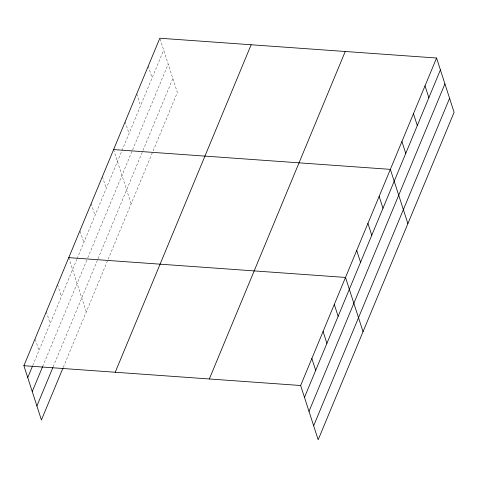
<?xml version="1.0" encoding="UTF-8"?>
<svg xmlns="http://www.w3.org/2000/svg" width="478" height="478" viewBox="0 0 478 478"><rect width="100%" height="100%" fill="white"/><g stroke="black" fill="none" stroke-linecap="round" stroke-linejoin="round"><path stroke-width="0.36" stroke-dasharray="2.39 1.79" d="M32.779 365.419L76.797 259.381M77.078 258.706L121.669 151.257M121.956 150.576L163.661 50.094M42.626 366.578L87.48 258.508M87.761 257.833L168.178 64.088M53.166 366.811L97.745 259.417M98.026 258.741L142.683 151.15M142.964 150.468L172.833 78.5M63.293 367.289L107.867 259.901M108.148 259.225L152.835 151.562M153.121 150.881L177.356 92.493L159.825 38.228M148.27 66.066L152.106 77.932M136.72 93.897L140.55 105.769M125.164 121.735L129 133.607M113.609 149.572L131.139 203.837M102.4 176.591L106.23 188.457M91.184 203.604L95.014 215.476M80.196 231.322L83.805 242.495M68.754 257.642L86.285 311.907M57.539 284.661L61.375 296.527M46.33 311.674L50.16 323.546M35.342 339.392L38.945 350.559"/><path stroke-width="0.72" d="M63.012 367.964L41.425 419.977L23.9 365.712L159.825 38.228L436.575 58.023L454.1 112.288L318.175 439.772L300.644 385.507L436.575 58.023M27.736 377.578L32.498 366.094M32.253 391.572L42.626 366.578M36.908 405.983L52.891 367.486M115.228 372.243L251.153 44.759M209.322 378.976L345.247 51.493M304.48 397.373L440.405 69.896M308.997 411.367L444.922 83.883M313.658 425.779L449.583 98.301M113.609 149.572L390.359 169.367L407.883 223.632M68.754 257.642L345.504 277.437L363.029 331.702M23.9 365.712L300.644 385.507M425.02 85.861L428.85 97.727M413.464 113.698L417.3 125.565M401.914 141.53L405.744 153.402M379.144 196.386L382.98 208.253M367.929 223.405L371.765 235.272M356.713 250.418L360.549 262.291M334.289 304.456L338.119 316.322M323.074 331.475L326.91 343.341M311.859 358.488L315.695 370.36"/></g></svg>
